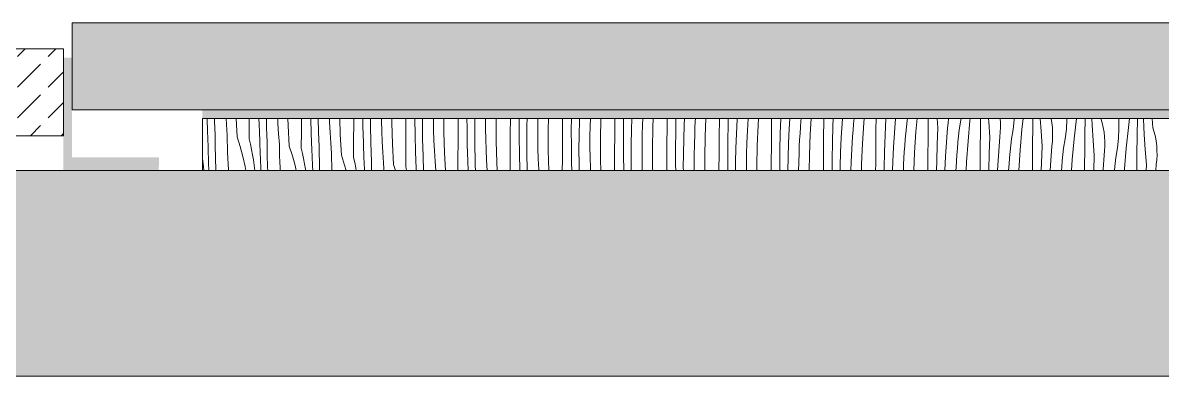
# Model space of a CAD drawing. Header units: millimetres. Extents: x -5804 to 56024, y 506 to 54141.
# Drawn here: x 23887 to 26510, y 28372 to 29185 of the extents above; entities that cross this region are included whole.
import ezdxf

# ---------------------------------------------------------------- set-up
doc = ezdxf.new("R2010")
doc.units = ezdxf.units.MM
for name, color, linetype, lineweight in [('02', 251, 'Continuous', 15), ('2D Drafting - General2', 251, 'Continuous', 15), ('2D Drafting - General81', 251, 'Continuous', 20)]:
    doc.layers.add(name, color=color, linetype=linetype, lineweight=lineweight)
pattern_1 = [(45, (95222.02, 134042.17), (-70.71068, 70.71068), [75, -25]), (45, (95222.02, 134112.89), (-70.71068, 70.71068), [75, -25])]

# ---------------------------------------------------------------- blocks, each defined once
blk = doc.blocks.new('*X28')
at = {"layer": '2D Drafting - General81', "linetype": 'Continuous'}
for p, q in [((-70909.4, -105107.5), (-70910.5, -105076.9)), ((-70893.4, -105077.3), (-70893.4, -105076.9)), ((-70865.9, -105091.4), (-70866.8, -105076.9)), ((-70841.3, -105119.5), (-70843.5, -105076.9)), ((-70813.2, -105085.1), (-70813.1, -105076.9)), ((-70790.7, -105090.6), (-70791, -105076.9)), ((-70773.7, -105087.4), (-70773.9, -105076.9)), ((-70747.3, -105088.5), (-70747.8, -105076.9)), ((-70723.7, -105093), (-70724.2, -105076.9)), ((-70693.1, -105106.3), (-70692.9, -105076.9)), ((-70670.6, -105111.7), (-70671.5, -105076.9)), ((-70653.6, -105108.5), (-70654.3, -105076.9)), ((-70628.3, -105085.6), (-70628.6, -105076.9)), ((-70603.7, -105114.1), (-70604.8, -105076.9)), ((-70572.8, -105088.1), (-70572.7, -105076.9)), ((-70551.5, -105094.8), (-70551.8, -105076.9)), ((-70534.2, -105096.7), (-70534.4, -105076.9)), ((-70508.9, -105082.6), (-70509, -105076.9)), ((-70485, -105087.5), (-70485.1, -105076.9)), ((-70452.7, -105109.3), (-70452.5, -105076.9)), ((-70432, -105077.8), (-70432, -105076.9)), ((-70414.4, -105084.8), (-70414.3, -105076.9)), ((-70389.2, -105079.6), (-70389.2, -105076.9)), ((-70365, -105108.7), (-70365.2, -105076.9)), ((-70332.4, -105091.1), (-70332.3, -105076.9)), ((-70312, -105099), (-70312.1, -105076.9)), ((-70294.3, -105106), (-70294.1, -105076.9)), ((-70269.2, -105100.8), (-70269.2, -105076.9)), ((-70245.2, -105082), (-70245.1, -105076.9)), ((-70212.3, -105112.3), (-70212, -105076.9)), ((-70192.1, -105082), (-70192, -105076.9)), ((-70174, -105094.1), (-70173.7, -105076.9)), ((-70149.1, -105097.8), (-70148.8, -105076.9)), ((-70125.1, -105103.2), (-70124.7, -105076.9)), ((-70091.9, -105094.1), (-70091.8, -105076.9)), ((-70072, -105103.1), (-70071.8, -105076.9)), ((-70053.3, -105082.2), (-70053.1, -105076.9)), ((-70028.7, -105094.8), (-70028.1, -105076.9)), ((-70005, -105124.4), (-70004.2, -105076.9)), ((-69971.9, -105115.3), (-69971.6, -105076.9)), ((-69951.7, -105086.2), (-69951.6, -105076.9)), ((-69933.2, -105103.4), (-69932.3, -105076.9)), ((-69907.3, -105077.4), (-69907.2, -105076.9)), ((-69884.1, -105097.7), (-69883.3, -105076.9)), ((-69851.5, -105097.1), (-69851.3, -105076.9)), ((-69831.6, -105107.3), (-69831.1, -105076.9)), ((-69812.1, -105091.5), (-69811.4, -105076.9)), ((-69786.4, -105084.1), (-69786, -105076.9)), ((-69764.1, -105118.9), (-69762.4, -105076.9)), ((-69731.1, -105078.9), (-69731.1, -105076.9)), ((-69710.9, -105090.4), (-69710.6, -105076.9)), ((-69690.4, -105079.7), (-69690.3, -105076.9)), ((-69665.5, -105090.7), (-69664.5, -105076.9)), ((-69642.1, -105092.3), (-69641.1, -105076.9)), ((-69611, -105100.1), (-69610.8, -105076.9)), ((-69590.9, -105111.5), (-69589.9, -105076.9)), ((-69570.4, -105100.9), (-69568.9, -105076.9)), ((-69543.3, -105083), (-69542.8, -105076.9)), ((-69522, -105113.5), (-69519.6, -105076.9)), ((-69490.6, -105081.9), (-69490.6, -105076.9)), ((-69469.8, -105094.6), (-69469.1, -105076.9)), ((-69448.3, -105089.1), (-69447.4, -105076.9)), ((-69422, -105089.7), (-69420.7, -105076.9)), ((-69398.8, -105086.9), (-69397.9, -105076.9)), ((-69370.6, -105103.1), (-69370.3, -105076.9)), ((-69348.2, -105077.6), (-69348.3, -105076.9)), ((-69325.7, -105077.3), (-69325.7, -105076.9)), ((-69299, -105082), (-69298, -105076.9)), ((-69278.8, -105108.1), (-69276, -105076.9)), ((-69250.1, -105084.9), (-69250.1, -105076.9)), ((-69228.2, -105098.8), (-69229.8, -105076.9)), ((-69204.5, -105087.8), (-69203.9, -105077.1)), ((-69203.9, -105077.1), (-69203.9, -105076.9)), ((-69174.9, -105081.3), (-69174.4, -105076.9)), ((-69154.5, -105081.6), (-69154, -105076.9)), ((-69129.9, -105085.2), (-69129.8, -105076.9)), ((-69110.7, -105085.1), (-69111.3, -105076.9)), ((-69083.9, -105087.5), (-69084.5, -105076.9)), ((-69052.3, -105080.5), (-69052.2, -105076.9)), ((-69034.4, -105102.8), (-69031.5, -105076.9)), ((-69009.6, -105085.5), (-69009.4, -105076.9)), ((-68990.6, -105106.3), (-68992.6, -105076.9)), ((-68965.7, -105087.3), (-68967.5, -105076.9)), ((-68931.2, -105079.5), (-68931.2, -105076.9)), ((-68914.4, -105124), (-68909.1, -105076.9)), ((-68889.2, -105085.8), (-68889.1, -105076.9)), ((-68872.9, -105092.6), (-68873.8, -105076.9)), ((-68853, -105077.2), (-68853, -105076.9)), ((-68849.9, -105087.5), (-68853, -105077.2)), ((-68811.4, -105078.5), (-68811.6, -105076.9)), ((-68787.4, -105084), (-68786.8, -105077.1)), ((-68786.8, -105077.1), (-68786.8, -105076.9)), ((-68768.8, -105086), (-68768.7, -105076.9)), ((-68754.8, -105078.9), (-68754.9, -105076.9)), ((-68732.9, -105098.4), (-68735, -105076.9)), ((-70893.2, -105082.8), (-70893.4, -105077.3)), ((-70893, -105088.4), (-70893.2, -105082.8)), ((-70892.8, -105093.9), (-70893, -105088.4)), ((-70892.6, -105099.5), (-70892.8, -105093.9)), ((-70892.4, -105105), (-70892.6, -105099.5)), ((-70864.1, -105115.5), (-70865.9, -105091.4)), ((-70813.5, -105124.4), (-70813.2, -105085.1)), ((-70789.3, -105128.7), (-70790.7, -105090.6)), ((-70773.5, -105092.9), (-70773.7, -105087.4)), ((-70773.3, -105098.5), (-70773.5, -105092.9)), ((-70773.2, -105104), (-70773.3, -105098.5)), ((-70745.8, -105112.6), (-70747.3, -105088.5)), ((-70721.2, -105140.7), (-70723.7, -105093)), ((-70627.2, -105109.7), (-70628.3, -105085.6)), ((-70573.1, -105127.4), (-70572.8, -105088.1)), ((-70550.6, -105132.9), (-70551.5, -105094.8)), ((-70533.5, -105129.7), (-70534.2, -105096.7)), ((-70508.2, -105106.7), (-70508.9, -105082.6)), ((-70483.6, -105135.3), (-70485, -105087.5)), ((-70431.5, -105115.9), (-70432, -105077.8)), ((-70414.2, -105117.8), (-70414.4, -105084.8)), ((-70388.9, -105103.8), (-70389.2, -105079.6)), ((-70332.7, -105130.4), (-70332.4, -105091.1)), ((-70311.4, -105137.1), (-70312, -105099)), ((-70268.8, -105124.9), (-70269.2, -105100.8)), ((-70244.9, -105129.9), (-70245.2, -105082)), ((-70191.9, -105120.1), (-70192.1, -105082)), ((-70174.3, -105127.1), (-70174, -105094.1)), ((-70149.1, -105122), (-70149.1, -105097.8)), ((-70124.8, -105151), (-70125.1, -105103.2)), ((-70092.2, -105133.4), (-70091.9, -105094.1)), ((-70071.8, -105141.3), (-70072, -105103.1)), ((-70054, -105115.3), (-70053.3, -105082.2)), ((-70029, -105119), (-70028.7, -105094.8)), ((-69951.9, -105124.3), (-69951.7, -105086.2)), ((-69933.9, -105136.4), (-69933.2, -105103.4)), ((-69908.6, -105116), (-69907.9, -105091.9)), ((-69907.9, -105091.9), (-69907.3, -105077.4)), ((-69885, -105145.6), (-69884.1, -105097.7)), ((-69851.8, -105136.4), (-69851.5, -105097.1)), ((-69813.2, -105124.6), (-69812.1, -105091.5)), ((-69787.8, -105113), (-69787.2, -105098.5)), ((-69787.2, -105098.5), (-69786.4, -105084.1)), ((-69731.4, -105118.3), (-69731.1, -105078.9)), ((-69711.6, -105128.5), (-69710.9, -105090.4)), ((-69692, -105112.7), (-69690.4, -105079.7)), ((-69666.4, -105105.2), (-69665.5, -105090.7)), ((-69644, -105140.1), (-69642.1, -105092.3)), ((-69611.4, -105139.4), (-69611, -105100.1)), ((-69571.9, -105133.9), (-69570.4, -105100.9)), ((-69545.4, -105111.9), (-69544.4, -105097.4)), ((-69544.4, -105097.4), (-69543.3, -105083)), ((-69491, -105121.3), (-69490.6, -105081.9)), ((-69470.8, -105132.7), (-69469.8, -105094.6)), ((-69450.3, -105122), (-69448.3, -105089.1)), ((-69423.2, -105104.1), (-69422, -105089.7)), ((-69401.9, -105134.6), (-69398.8, -105086.9)), ((-69370.9, -105142.4), (-69370.6, -105103.1)), ((-69349.7, -105115.7), (-69348.2, -105077.6)), ((-69328.2, -105110.2), (-69325.7, -105077.3)), ((-69301.9, -105110.9), (-69300.5, -105096.4)), ((-69300.5, -105096.4), (-69299, -105082)), ((-69250.5, -105124.3), (-69250.1, -105084.9)), ((-69229.6, -105136.9), (-69228.2, -105098.8)), ((-69208.1, -105131.4), (-69205.7, -105098.4)), ((-69205.7, -105098.4), (-69204.5, -105087.8)), ((-69180.4, -105117.6), (-69178.9, -105103.2)), ((-69178.9, -105103.2), (-69174.9, -105081.3)), ((-69158.7, -105129.3), (-69154.5, -105081.6)), ((-69130.1, -105106.1), (-69129.9, -105085.2)), ((-69108.1, -105119.9), (-69110.7, -105085.1)), ((-69084.4, -105109), (-69083.9, -105098.2)), ((-69083.9, -105098.2), (-69083.9, -105087.5)), ((-69058.8, -105124.3), (-69054.9, -105102.5)), ((-69054.9, -105102.5), (-69052.3, -105080.5)), ((-69038.6, -105150.4), (-69034.4, -105102.8)), ((-69009.8, -105106.4), (-69009.6, -105085.5)), ((-68964.5, -105098), (-68965.7, -105087.3)), ((-68963.8, -105108.7), (-68964.5, -105098)), ((-68934.8, -105123.7), (-68932.3, -105101.6)), ((-68932.3, -105101.6), (-68931.2, -105079.5)), ((-68889.5, -105106.6), (-68889.2, -105085.8)), ((-68870.6, -105127.5), (-68872.9, -105092.6)), ((-68847.5, -105097.9), (-68849.9, -105087.5)), ((-68845.6, -105108.5), (-68847.5, -105097.9)), ((-68812.2, -105122.8), (-68811.1, -105100.7)), ((-68811.1, -105100.7), (-68811.4, -105078.5)), ((-68794.3, -105145.2), (-68789, -105097.6)), ((-68789, -105097.6), (-68788.2, -105090.8)), ((-68788.2, -105090.8), (-68787.4, -105084)), ((-68769.1, -105106.9), (-68768.8, -105086)), ((-68752.8, -105113.8), (-68754.8, -105078.9)), ((-68729.9, -105108.7), (-68732.9, -105098.4)), ((-70909.2, -105112.2), (-70909.4, -105107.5)), ((-70909, -105116.9), (-70909.2, -105112.2)), ((-70908.8, -105121.6), (-70909, -105116.9)), ((-70908.6, -105126.2), (-70908.8, -105121.6)), ((-70908.3, -105130.9), (-70908.6, -105126.2)), ((-70892.1, -105110.6), (-70892.4, -105105)), ((-70891.8, -105139.2), (-70892.1, -105110.6)), ((-70863.8, -105128.8), (-70864.1, -105115.5)), ((-70863.5, -105142.2), (-70863.8, -105128.8)), ((-70841.3, -105119.5), (-70834, -105141.9)), ((-70813.5, -105124.4), (-70810.7, -105136.4)), ((-70789.1, -105133.4), (-70789.3, -105128.7)), ((-70773, -105109.6), (-70773.2, -105104)), ((-70772.8, -105115.1), (-70773, -105109.6)), ((-70772.5, -105120.7), (-70772.8, -105115.1)), ((-70772.3, -105126.2), (-70772.5, -105120.7)), ((-70772.1, -105131.7), (-70772.3, -105126.2)), ((-70744, -105136.7), (-70745.8, -105112.6)), ((-70693.4, -105145.6), (-70693.1, -105106.3)), ((-70669.2, -105149.9), (-70670.6, -105111.7)), ((-70653.5, -105114.1), (-70653.6, -105108.5)), ((-70653.3, -105119.6), (-70653.5, -105114.1)), ((-70653.1, -105125.2), (-70653.3, -105119.6)), ((-70652.9, -105130.7), (-70653.1, -105125.2)), ((-70625.8, -105133.8), (-70627.2, -105109.7)), ((-70601.1, -105161.9), (-70603.7, -105114.1)), ((-70573.3, -105166.8), (-70573.1, -105127.4)), ((-70507.1, -105130.9), (-70508.2, -105106.7)), ((-70453, -105148.6), (-70452.7, -105109.3)), ((-70430.5, -105154.1), (-70431.5, -105115.9)), ((-70413.5, -105150.9), (-70414.2, -105117.8)), ((-70388.2, -105127.9), (-70388.9, -105103.8)), ((-70387.1, -105152), (-70388.2, -105127.9)), ((-70363.5, -105156.5), (-70365, -105108.7)), ((-70294.1, -105139), (-70294.3, -105106)), ((-70268.1, -105149.1), (-70268.8, -105124.9)), ((-70212.6, -105151.6), (-70212.3, -105112.3)), ((-70191.3, -105158.3), (-70191.9, -105120.1)), ((-70174, -105160.2), (-70174.3, -105127.1)), ((-70148.7, -105146.1), (-70149.1, -105122)), ((-70054.2, -105148.3), (-70054, -105115.3)), ((-70029, -105143.1), (-70029, -105119)), ((-70004.8, -105172.2), (-70005, -105124.4)), ((-69972.2, -105154.6), (-69971.9, -105115.3)), ((-69951.8, -105162.5), (-69951.9, -105124.3)), ((-69909, -105140.2), (-69908.6, -105116)), ((-69831.9, -105145.5), (-69831.6, -105107.3)), ((-69813.8, -105157.6), (-69813.2, -105124.6)), ((-69788.5, -105137.2), (-69787.8, -105113)), ((-69764.9, -105166.7), (-69764.1, -105118.9)), ((-69731.7, -105157.6), (-69731.4, -105118.3)), ((-69711.8, -105166.7), (-69711.6, -105128.5)), ((-69693.1, -105145.7), (-69692, -105112.7)), ((-69667.7, -105134.2), (-69667.1, -105119.7)), ((-69667.1, -105119.7), (-69666.4, -105105.2)), ((-69591.5, -105149.7), (-69590.9, -105111.5)), ((-69547.1, -105140.9), (-69546.3, -105126.4)), ((-69546.3, -105126.4), (-69545.4, -105111.9)), ((-69523.9, -105161.3), (-69522, -105113.5)), ((-69491.3, -105160.6), (-69491, -105121.3)), ((-69451.9, -105155), (-69450.3, -105122)), ((-69425.4, -105133.1), (-69424.4, -105118.6)), ((-69424.4, -105118.6), (-69423.2, -105104.1)), ((-69350.7, -105153.9), (-69349.7, -105115.7)), ((-69330.2, -105143.2), (-69328.2, -105110.2)), ((-69304.3, -105139.8), (-69303.2, -105125.3)), ((-69303.2, -105125.3), (-69301.9, -105110.9)), ((-69281.8, -105155.8), (-69278.8, -105108.1)), ((-69250.8, -105163.6), (-69250.5, -105124.3)), ((-69181.8, -105132), (-69180.4, -105117.6)), ((-69161.8, -105177), (-69158.7, -105129.3)), ((-69130.4, -105145.4), (-69130.1, -105106.1)), ((-69109.6, -105158.1), (-69108.1, -105119.9)), ((-69088.1, -105152.6), (-69085.6, -105119.6)), ((-69085.6, -105119.6), (-69084.4, -105109)), ((-69060.4, -105138.8), (-69058.8, -105124.3)), ((-69010.4, -105166.6), (-69010, -105127.3)), ((-69010, -105127.3), (-69009.8, -105106.4)), ((-68988, -105141.1), (-68990.6, -105106.3)), ((-68964.4, -105130.1), (-68963.8, -105119.4)), ((-68963.8, -105119.4), (-68963.8, -105108.7)), ((-68938.8, -105145.5), (-68934.8, -105123.7)), ((-68918.6, -105171.6), (-68914.4, -105124)), ((-68889.9, -105148.4), (-68889.7, -105127.5)), ((-68889.7, -105127.5), (-68889.5, -105106.6)), ((-68868, -105162.3), (-68870.6, -105127.5)), ((-68844.4, -105119.2), (-68845.6, -105108.5)), ((-68843.7, -105129.9), (-68844.4, -105119.2)), ((-68814.7, -105144.9), (-68812.2, -105122.8)), ((-68769.7, -105148.7), (-68769.4, -105127.8)), ((-68769.4, -105127.8), (-68769.1, -105106.9)), ((-68750.5, -105148.6), (-68752.8, -105113.8)), ((-68727.4, -105119.1), (-68729.9, -105108.7)), ((-68725.6, -105129.7), (-68727.4, -105119.1)), ((-68724.3, -105140.3), (-68725.6, -105129.7)), ((-70908.1, -105135.6), (-70908.3, -105130.9)), ((-70907.9, -105140.3), (-70908.1, -105135.6)), ((-70907.6, -105144.9), (-70907.9, -105140.3)), ((-70907, -105179.8), (-70907.6, -105144.9)), ((-70891.1, -105167.7), (-70891.8, -105139.2)), ((-70863, -105155.5), (-70863.5, -105142.2)), ((-70862.5, -105168.8), (-70863, -105155.5)), ((-70834, -105141.9), (-70827.8, -105164.6)), ((-70810.7, -105136.4), (-70808.2, -105148.4)), ((-70808.2, -105148.4), (-70805.9, -105160.5)), ((-70788.9, -105138.1), (-70789.1, -105133.4)), ((-70788.7, -105142.7), (-70788.9, -105138.1)), ((-70788.5, -105147.4), (-70788.7, -105142.7)), ((-70788.3, -105152.1), (-70788.5, -105147.4)), ((-70788, -105156.8), (-70788.3, -105152.1)), ((-70771.7, -105160.3), (-70772.1, -105131.7)), ((-70743.7, -105150), (-70744, -105136.7)), ((-70743.4, -105163.3), (-70743.7, -105150)), ((-70721.2, -105140.7), (-70714, -105163.1)), ((-70693.4, -105145.6), (-70690.7, -105157.6)), ((-70669, -105154.6), (-70669.2, -105149.9)), ((-70668.8, -105159.2), (-70669, -105154.6)), ((-70652.7, -105136.3), (-70652.9, -105130.7)), ((-70652.5, -105141.8), (-70652.7, -105136.3)), ((-70652.2, -105147.4), (-70652.5, -105141.8)), ((-70652, -105152.9), (-70652.2, -105147.4)), ((-70651.6, -105181.5), (-70652, -105152.9)), ((-70623.9, -105157.9), (-70625.8, -105133.8)), ((-70549.2, -105171), (-70550.6, -105132.9)), ((-70533.4, -105135.3), (-70533.5, -105129.7)), ((-70533.2, -105140.8), (-70533.4, -105135.3)), ((-70533, -105146.4), (-70533.2, -105140.8)), ((-70532.8, -105151.9), (-70533, -105146.4)), ((-70532.6, -105157.4), (-70532.8, -105151.9)), ((-70505.7, -105155), (-70507.1, -105130.9)), ((-70503.9, -105179), (-70505.7, -105155)), ((-70481.1, -105183.1), (-70483.6, -105135.3)), ((-70453.2, -105188), (-70453, -105148.6)), ((-70429.1, -105192.2), (-70430.5, -105154.1)), ((-70413.3, -105156.4), (-70413.5, -105150.9)), ((-70385.6, -105176.1), (-70387.1, -105152)), ((-70332.9, -105169.8), (-70332.7, -105130.4)), ((-70310.4, -105175.3), (-70311.4, -105137.1)), ((-70293.4, -105172), (-70294.1, -105139)), ((-70267, -105173.2), (-70268.1, -105149.1)), ((-70243.5, -105177.7), (-70244.9, -105129.9)), ((-70212.9, -105191), (-70212.6, -105151.6)), ((-70148, -105170.2), (-70148.7, -105146.1)), ((-70123.5, -105196.9), (-70124.8, -105151)), ((-70092.5, -105172.8), (-70092.2, -105133.4)), ((-70071.3, -105179.5), (-70071.8, -105141.3)), ((-70054, -105181.3), (-70054.2, -105148.3)), ((-70028.7, -105167.3), (-70029, -105143.1)), ((-69972.5, -105194), (-69972.2, -105154.6)), ((-69934.1, -105169.5), (-69933.9, -105136.4)), ((-69909, -105164.3), (-69909, -105140.2)), ((-69884.7, -105193.4), (-69885, -105145.6)), ((-69852.1, -105175.8), (-69851.8, -105136.4)), ((-69831.7, -105183.6), (-69831.9, -105145.5)), ((-69788.9, -105161.3), (-69788.5, -105137.2)), ((-69693.8, -105178.8), (-69693.1, -105145.7)), ((-69668.5, -105158.3), (-69667.7, -105134.2)), ((-69644.8, -105187.9), (-69644, -105140.1)), ((-69611.7, -105178.8), (-69611.4, -105139.4)), ((-69591.7, -105187.8), (-69591.5, -105149.7)), ((-69573, -105166.9), (-69571.9, -105133.9)), ((-69548.4, -105179.5), (-69547.7, -105155.4)), ((-69547.7, -105155.4), (-69547.1, -105140.9)), ((-69471.4, -105170.8), (-69470.8, -105132.7)), ((-69453, -105188.1), (-69451.9, -105155)), ((-69427, -105162.1), (-69426.2, -105147.6)), ((-69426.2, -105147.6), (-69425.4, -105133.1)), ((-69403.9, -105182.4), (-69401.9, -105134.6)), ((-69371.2, -105181.8), (-69370.9, -105142.4)), ((-69351.4, -105192), (-69350.7, -105153.9)), ((-69331.8, -105176.2), (-69330.2, -105143.2)), ((-69306.2, -105168.7), (-69305.3, -105154.3)), ((-69305.3, -105154.3), (-69304.3, -105139.8)), ((-69283.5, -105196.9), (-69281.8, -105155.8)), ((-69230.7, -105175), (-69229.6, -105136.9)), ((-69210.2, -105164.4), (-69208.1, -105131.4)), ((-69184.2, -105161), (-69183.1, -105146.5)), ((-69183.1, -105146.5), (-69181.8, -105132)), ((-69130.8, -105184.8), (-69130.4, -105145.4)), ((-69090.1, -105185.6), (-69088.1, -105152.6)), ((-69063, -105167.7), (-69061.8, -105153.2)), ((-69061.8, -105153.2), (-69060.4, -105138.8)), ((-69041.6, -105196.9), (-69038.6, -105150.4)), ((-68989.5, -105179.2), (-68988, -105141.1)), ((-68968, -105173.7), (-68965.5, -105140.8)), ((-68965.5, -105140.8), (-68964.4, -105130.1)), ((-68940.3, -105159.9), (-68938.8, -105145.5)), ((-68890.3, -105187.8), (-68889.9, -105148.4)), ((-68845.5, -105162), (-68844.3, -105151.3)), ((-68844.3, -105151.3), (-68843.7, -105140.6)), ((-68843.7, -105140.6), (-68843.7, -105129.9)), ((-68818.7, -105166.7), (-68814.7, -105144.9)), ((-68798.5, -105192.8), (-68794.3, -105145.2)), ((-68769.9, -105169.6), (-68769.7, -105148.7)), ((-68747.9, -105183.5), (-68750.5, -105148.6)), ((-68723.7, -105151), (-68724.3, -105140.3)), ((-68723.6, -105161.8), (-68723.7, -105151)), ((-70921, -105170.1), (-70920.2, -105175.7)), ((-70920.2, -105175.7), (-70918.7, -105187.8)), ((-70906.6, -105196.9), (-70907, -105179.8)), ((-70890.1, -105196.3), (-70891.1, -105167.7)), ((-70861.8, -105182.1), (-70862.5, -105168.8)), ((-70861.1, -105195.4), (-70861.8, -105182.1)), ((-70827.8, -105164.6), (-70822.6, -105187.5)), ((-70805.9, -105160.5), (-70803.8, -105172.6)), ((-70803.8, -105172.6), (-70801.9, -105184.7)), ((-70787.8, -105161.4), (-70788, -105156.8)), ((-70787.6, -105166.1), (-70787.8, -105161.4)), ((-70787, -105196.9), (-70787.6, -105166.1)), ((-70771, -105188.9), (-70771.7, -105160.3)), ((-70742.9, -105176.6), (-70743.4, -105163.3)), ((-70742.4, -105189.9), (-70742.9, -105176.6)), ((-70714, -105163.1), (-70707.7, -105185.8)), ((-70690.7, -105157.6), (-70688.2, -105169.6)), ((-70688.2, -105169.6), (-70685.8, -105181.6)), ((-70685.8, -105181.6), (-70683.7, -105193.7)), ((-70668.6, -105163.9), (-70668.8, -105159.2)), ((-70668.4, -105168.6), (-70668.6, -105163.9)), ((-70668.2, -105173.2), (-70668.4, -105168.6)), ((-70668, -105177.9), (-70668.2, -105173.2)), ((-70667.7, -105182.6), (-70668, -105177.9)), ((-70651.3, -105196.9), (-70651.6, -105181.5)), ((-70623.7, -105171.2), (-70623.9, -105157.9)), ((-70623.3, -105184.5), (-70623.7, -105171.2)), ((-70601.1, -105161.9), (-70593.9, -105184.3)), ((-70573.3, -105166.8), (-70570.6, -105178.8)), ((-70570.6, -105178.8), (-70568.1, -105190.8)), ((-70549, -105175.7), (-70549.2, -105171)), ((-70548.8, -105180.4), (-70549, -105175.7)), ((-70548.6, -105185.1), (-70548.8, -105180.4)), ((-70532.4, -105163), (-70532.6, -105157.4)), ((-70532.2, -105168.5), (-70532.4, -105163)), ((-70531.9, -105174.1), (-70532.2, -105168.5)), ((-70531.6, -105196.9), (-70531.9, -105174.1)), ((-70503.6, -105192.4), (-70503.9, -105179)), ((-70413.1, -105162), (-70413.3, -105156.4)), ((-70413, -105167.5), (-70413.1, -105162)), ((-70412.8, -105173.1), (-70413, -105167.5)), ((-70412.6, -105178.6), (-70412.8, -105173.1)), ((-70412.3, -105184.2), (-70412.6, -105178.6)), ((-70384.1, -105196.9), (-70385.6, -105176.1)), ((-70361.4, -105196.9), (-70363.5, -105156.5)), ((-70333.1, -105196.9), (-70332.9, -105169.8)), ((-70309.6, -105196.9), (-70310.4, -105175.3)), ((-70293.2, -105177.6), (-70293.4, -105172)), ((-70293.1, -105183.1), (-70293.2, -105177.6)), ((-70265.6, -105196.9), (-70267, -105173.2)), ((-70242.4, -105196.9), (-70243.5, -105177.7)), ((-70190.4, -105196.4), (-70191.3, -105158.3)), ((-70173.3, -105193.2), (-70174, -105160.2)), ((-70146.9, -105194.4), (-70148, -105170.2)), ((-70092.7, -105196.9), (-70092.5, -105172.8)), ((-70070.8, -105196.9), (-70071.3, -105179.5)), ((-70053.6, -105196.9), (-70054, -105181.3)), ((-70028, -105191.4), (-70028.7, -105167.3)), ((-70004, -105196.9), (-70004.8, -105172.2)), ((-69951.2, -105196.9), (-69951.8, -105162.5)), ((-69933.9, -105196.9), (-69934.1, -105169.5)), ((-69908.6, -105188.4), (-69909, -105164.3)), ((-69852.3, -105196.9), (-69852.1, -105175.8)), ((-69814.1, -105190.6), (-69813.8, -105157.6)), ((-69788.9, -105185.5), (-69788.9, -105161.3)), ((-69764.7, -105196.9), (-69764.9, -105166.7)), ((-69732, -105196.9), (-69731.7, -105157.6)), ((-69711.7, -105196.9), (-69711.8, -105166.7)), ((-69693.9, -105196.9), (-69693.8, -105178.8)), ((-69668.8, -105182.5), (-69668.5, -105158.3)), ((-69611.8, -105196.9), (-69611.7, -105178.8)), ((-69573.6, -105196.9), (-69573, -105166.9)), ((-69548.7, -105196.9), (-69548.4, -105179.5)), ((-69524.6, -105196.9), (-69523.9, -105161.3)), ((-69491.6, -105196.9), (-69491.3, -105160.6)), ((-69471.6, -105196.9), (-69471.4, -105170.8)), ((-69428.2, -105196.9), (-69427.6, -105176.6)), ((-69427.6, -105176.6), (-69427, -105162.1)), ((-69371.3, -105196.9), (-69371.2, -105181.8)), ((-69332.5, -105196.9), (-69331.8, -105176.2)), ((-69306.9, -105183.2), (-69306.2, -105168.7)), ((-69251.1, -105196.9), (-69250.8, -105163.6)), ((-69231, -105196.9), (-69230.7, -105175)), ((-69211.7, -105196.9), (-69210.2, -105164.4)), ((-69186.1, -105189.9), (-69185.2, -105175.4)), ((-69185.2, -105175.4), (-69184.2, -105161)), ((-69162.6, -105196.9), (-69161.8, -105177)), ((-69110.6, -105196.2), (-69109.6, -105158.1)), ((-69065.2, -105196.6), (-69064.2, -105182.1)), ((-69064.2, -105182.1), (-69063, -105167.7)), ((-69010.6, -105196.9), (-69010.4, -105166.6)), ((-68990, -105196.9), (-68989.5, -105179.2)), ((-68969.4, -105196.9), (-68968, -105173.7)), ((-68943, -105188.8), (-68941.7, -105174.4)), ((-68941.7, -105174.4), (-68940.3, -105159.9)), ((-68920.2, -105196.9), (-68918.6, -105171.6)), ((-68869.3, -105196.9), (-68868, -105162.3)), ((-68847.9, -105194.9), (-68845.5, -105162)), ((-68821.6, -105195.5), (-68820.2, -105181.1)), ((-68820.2, -105181.1), (-68818.7, -105166.7)), ((-68770.1, -105196.9), (-68769.9, -105169.6)), ((-68725.4, -105183.1), (-68724.2, -105172.5)), ((-68724.2, -105172.5), (-68723.6, -105161.8)), ((-70918.7, -105187.8), (-70917.7, -105196.9)), ((-70890, -105196.9), (-70890.1, -105196.3)), ((-70861, -105196.9), (-70861.1, -105195.4)), ((-70822.6, -105187.5), (-70820.9, -105196.9)), ((-70801.9, -105184.7), (-70800.1, -105196.8)), ((-70800.1, -105196.8), (-70800.1, -105196.9)), ((-70770.7, -105196.9), (-70771, -105188.9)), ((-70742, -105196.9), (-70742.4, -105189.9)), ((-70707.7, -105185.8), (-70705.2, -105196.9)), ((-70683.7, -105193.7), (-70683.2, -105196.9)), ((-70667.5, -105187.3), (-70667.7, -105182.6)), ((-70667.3, -105196.9), (-70667.5, -105187.3)), ((-70622.9, -105196.9), (-70623.3, -105184.5)), ((-70593.9, -105184.3), (-70590.4, -105196.9)), ((-70568.1, -105190.8), (-70566.9, -105196.9)), ((-70548.3, -105189.7), (-70548.6, -105185.1)), ((-70548.1, -105194.4), (-70548.3, -105189.7)), ((-70548, -105196.9), (-70548.1, -105194.4)), ((-70503.5, -105196.9), (-70503.6, -105192.4)), ((-70481.1, -105183.1), (-70476.6, -105196.9)), ((-70453.2, -105188), (-70451.2, -105196.9)), ((-70428.9, -105196.9), (-70429.1, -105192.2)), ((-70428.9, -105196.9), (-70428.9, -105196.9)), ((-70412.1, -105189.7), (-70412.3, -105184.2)), ((-70411.8, -105195.3), (-70412.1, -105189.7)), ((-70411.8, -105196.9), (-70411.8, -105195.3)), ((-70292.9, -105188.7), (-70293.1, -105183.1)), ((-70292.7, -105194.2), (-70292.9, -105188.7)), ((-70292.6, -105196.9), (-70292.7, -105194.2)), ((-70212.9, -105196.9), (-70212.9, -105191)), ((-70190.3, -105196.9), (-70190.4, -105196.4)), ((-70173.2, -105196.9), (-70173.3, -105193.2)), ((-70146.8, -105196.9), (-70146.9, -105194.4)), ((-70027.7, -105196.9), (-70028, -105191.4)), ((-69972.5, -105196.9), (-69972.5, -105194)), ((-69908.4, -105196.9), (-69908.6, -105188.4)), ((-69884.6, -105196.9), (-69884.7, -105193.4)), ((-69831.5, -105196.9), (-69831.7, -105183.6)), ((-69814, -105196.9), (-69814.1, -105190.6)), ((-69788.7, -105196.9), (-69788.9, -105185.5)), ((-69668.8, -105196.9), (-69668.8, -105182.5)), ((-69644.8, -105196.9), (-69644.8, -105187.9)), ((-69591.7, -105196.9), (-69591.7, -105187.8)), ((-69453.2, -105196.9), (-69453, -105188.1)), ((-69404.1, -105196.9), (-69403.9, -105182.4)), ((-69351.4, -105196.9), (-69351.4, -105192)), ((-69307.5, -105196.9), (-69306.9, -105183.2)), ((-69186.5, -105196.9), (-69186.1, -105189.9)), ((-69130.9, -105196.9), (-69130.8, -105184.8)), ((-69110.6, -105196.9), (-69110.6, -105196.2)), ((-69090.6, -105196.9), (-69090.1, -105185.6)), ((-69065.2, -105196.9), (-69065.2, -105196.6)), ((-68943.6, -105196.9), (-68943, -105188.8)), ((-68890.4, -105196.9), (-68890.3, -105187.8)), ((-68848.1, -105196.9), (-68847.9, -105194.9)), ((-68821.7, -105196.9), (-68821.6, -105195.5)), ((-68798.8, -105196.9), (-68798.5, -105192.8)), ((-68748.4, -105196.9), (-68747.9, -105183.5)), ((-68726.4, -105196.9), (-68725.4, -105183.1))]:
    blk.add_line(p, q, dxfattribs=at)
blk = doc.blocks.new('Wype_nienie_42')
at = {"layer": '2D Drafting - General2', "linetype": 'Continuous'}
for p, q in [((-59521, -105076.9), (-70921, -105076.9)), ((-70921, -105076.9), (-70921, -105196.9)), ((-70921, -105196.9), (-59521, -105196.9))]:
    blk.add_line(p, q, dxfattribs=at)
at = {"layer": '2D Drafting - General81', "linetype": 'Continuous'}
blk.add_blockref('*X28', (0, 0), dxfattribs=at)

msp = doc.modelspace()

# ---------------------------------------------------------------- hatches: boundary and pattern name
at = {"layer": '02', "linetype": 'Continuous'}
msp.add_hatch(color=256, dxfattribs=at).paths.add_polyline_path([(24201.03, 28875.27), (24001.03, 28875.27), (24001.03, 29105.27), (23981.03, 29105.27), (23981.03, 28855.27), (24201.03, 28855.27)], flags=0)
at = {"layer": '2D Drafting - General81', "linetype": 'Continuous'}
h = msp.add_hatch(dxfattribs=at)
h.set_pattern_fill('BETON', color=256, style=0, pattern_type=2)
h.set_pattern_definition(pattern_1)
h.paths.add_polyline_path([(36001.03, 28985.27), (36001.03, 29075.27), (36001.03, 29185.27), (24001.03, 29185.27), (24001.03, 29015.27), (24001.03, 28985.27)])
h = msp.add_hatch(dxfattribs=at)
h.set_pattern_fill('BETON', color=256, style=0, pattern_type=2)
h.set_pattern_definition(pattern_1)
h.paths.add_polyline_path([(23981.03, 29125.27), (19782.27, 29125.27), (19782.27, 28925.27), (23981.03, 28925.27)])
for points in [[(24301.03, 28965.27), (35701.03, 28965.27), (35701.03, 28985.27), (24301.03, 28985.27)], [(23981.03, 28855.27), (24200.28, 28855.27), (24200.28, 28845.27), (23981.03, 28845.27)]]:
    msp.add_hatch(color=256, dxfattribs=at).paths.add_polyline_path(points, flags=0)
h = msp.add_hatch(dxfattribs=at)
h.set_pattern_fill('SOLID___DASHED', color=256, style=0, pattern_type=2)
h.set_pattern_definition([(45, (95222.02, 134042.17), (-70.71068, 70.71068), []), (45, (95186.66, 134077.53), (-70.71068, 70.71068), [75, -25])])
h.paths.add_polyline_path([(48488.23, 28371.7), (48488.23, 28845.27), (3122.03, 28845.27), (3122.03, 28371.7)])

# ---------------------------------------------------------------- linework, layer by layer
at = {"layer": '2D Drafting - General2', "linetype": 'Continuous', "flags": 128}
for points in [[(36001.03, 28985.27), (36001.03, 29075.27), (36001.03, 29185.27), (24001.03, 29185.27), (24001.03, 29015.27), (24001.03, 28985.27)], [(23981.03, 29125.27), (19782.27, 29125.27), (19782.27, 28925.27), (23981.03, 28925.27)], [(48488.23, 28845.27), (3122.03, 28845.27), (3122.03, 28371.7), (48488.23, 28371.7)]]:
    msp.add_lwpolyline(points, close=True, dxfattribs=at)

# ---------------------------------------------------------------- block references
at = {"layer": '2D Drafting - General81', "linetype": 'Continuous'}
msp.add_blockref('Wype_nienie_42', (95222.02, 134042.17), dxfattribs=at)

doc.saveas('drawing.dxf')
